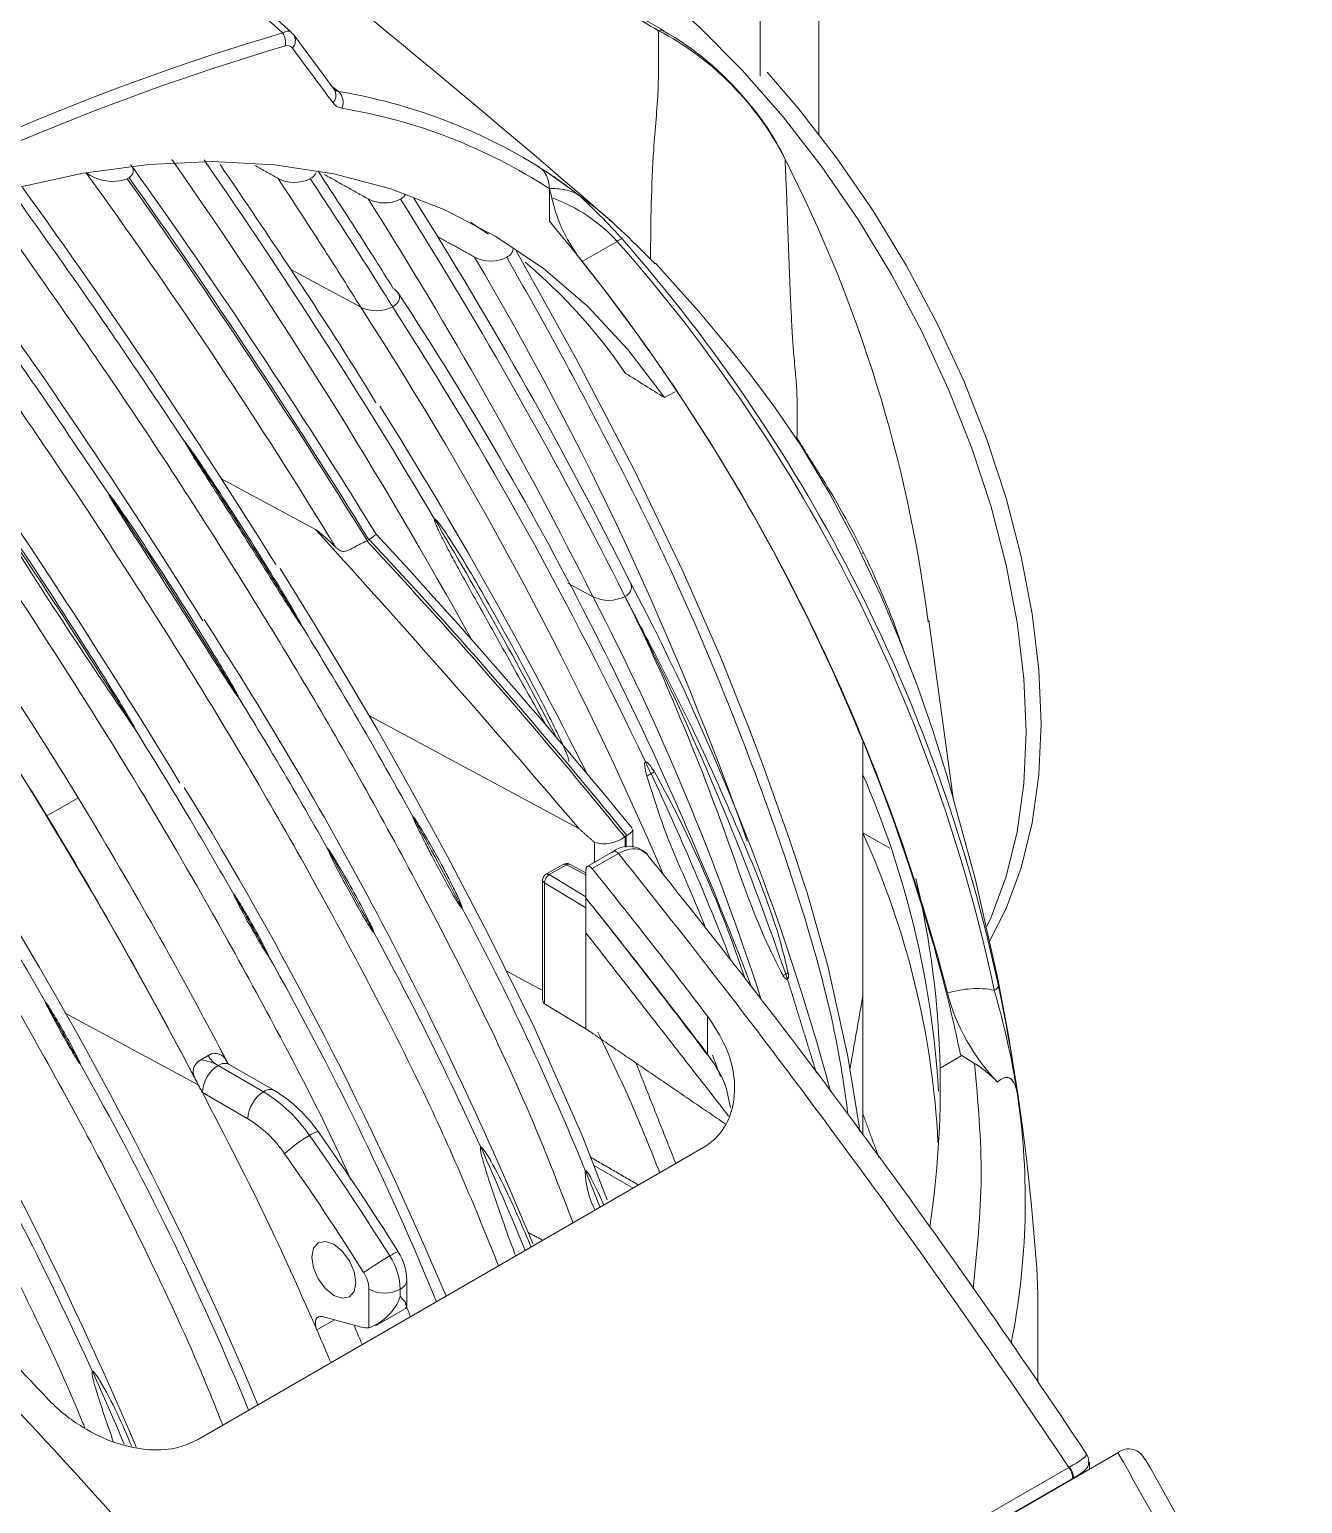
# Model space of a CAD drawing. Extents: x 9.3 to 87, y 1.1 to 68.8.
# Drawn here: x 62.941 to 65.815, y 4.746 to 8.074 of the extents above; entities that cross this region are included whole.
import ezdxf

# ---------------------------------------------------------------- set-up
doc = ezdxf.new("R2010")
doc.units = 0
doc.header["$MEASUREMENT"] = 0
doc.linetypes.add('SLD-Solid', pattern=[0])
doc.layers.add('OBJECT', color=7, linetype='CONTINUOUS')

msp = doc.modelspace()

# ---------------------------------------------------------------- linework, layer by layer
at = {"layer": 'OBJECT', "linetype": 'SLD-Solid', "lineweight": 15}
for p, q in [((64.7229, 7.838), (64.7229, 11.0984)), ((64.5907, 7.9687), (64.5907, 11.022)), ((63.6293, 7.9387), (63.6286, 7.9397)), ((63.1618, 7.7371), (63.1658, 7.7394)), ((64.1148, 7.7162), (64.1148, 7.7154)), ((64.1148, 7.6416), (64.1148, 7.7146)), ((63.9774, 7.6119), (63.9376, 7.6384)), ((64.2681, 7.5957), (64.1892, 7.5502)), ((63.5312, 7.532), (63.6889, 7.4471)), ((63.7732, 7.4794), (63.7722, 7.481)), ((64.3986, 7.256), (64.3747, 7.2429)), ((63.5867, 6.9454), (63.3728, 7.0606)), ((63.707, 6.9221), (63.7034, 6.92)), ((64.8222, 6.8906), (64.8222, 6.8935)), ((64.2131, 6.7934), (64.1563, 6.824)), ((64.1813, 6.2701), (63.7075, 6.5251)), ((64.8222, 6.3927), (64.8222, 6.4648)), ((64.8222, 6.3927), (64.8222, 6.26)), ((62.9803, 6.2985), (63.051, 6.3393)), ((64.3032, 6.2275), (64.3032, 6.2679)), ((64.8222, 6.26), (64.8836, 6.2258)), ((64.8222, 5.6265), (64.8222, 6.26)), ((64.2167, 6.1936), (64.2167, 6.2385)), ((64.2861, 6.2517), (64.2885, 6.2531)), ((64.2861, 6.2517), (64.2861, 6.2282)), ((64.2885, 6.2281), (64.2885, 6.2531)), ((64.2589, 6.218), (64.2004, 6.1842)), ((64.2709, 6.2135), (64.2115, 6.1793)), ((64.146, 6.189), (64.1071, 6.1665)), ((64.1535, 6.1882), (64.1146, 6.1658)), ((64.1146, 6.1658), (64.1975, 6.1159)), ((64.1975, 6.1653), (64.1535, 6.1882)), ((64.1975, 6.17), (64.1604, 6.1893)), ((64.1975, 6.1775), (64.1975, 6.1125)), ((64.0996, 6.1535), (64.0996, 5.8836)), ((64.1975, 6.0912), (64.1038, 6.1475)), ((64.1038, 6.1475), (64.1038, 5.874)), ((64.1975, 6.1125), (64.1975, 6.0994)), ((64.1975, 6.0341), (64.1975, 6.0912)), ((64.0996, 5.9041), (64.0175, 5.9483)), ((64.1038, 5.874), (64.104, 5.8739)), ((64.1975, 5.8176), (64.104, 5.8739)), ((63.322, 5.6914), (63.0203, 5.8538)), ((64.4719, 5.8464), (64.4719, 5.7602)), ((65.0463, 5.7571), (65.043, 5.759)), ((63.328, 5.7478), (63.3445, 5.7573)), ((63.3668, 5.7349), (63.4694, 5.6757)), ((63.4944, 5.6781), (63.3918, 5.7374)), ((64.501, 5.71), (64.4828, 5.7582)), ((64.997, 5.7287), (65.0463, 5.7571)), ((65.0746, 5.7396), (65.0463, 5.7571)), ((63.4341, 5.6144), (63.3315, 5.6737)), ((64.8222, 5.6265), (64.8222, 5.5773)), ((64.4598, 5.5478), (63.32, 4.8898)), ((64.3037, 5.4577), (64.2151, 5.5088)), ((63.7075, 5.1425), (63.7075, 5.2297)), ((63.7782, 5.2297), (63.7782, 5.2132)), ((63.7929, 5.1913), (63.7929, 5.2501)), ((63.6296, 5.1605), (63.59, 5.1376)), ((63.6904, 5.1441), (63.6022, 5.1678)), ((63.7221, 5.147), (63.7928, 5.1878)), ((65.3986, 4.8602), (63.6894, 3.8735)), ((63.7683, 3.9503), (65.2875, 4.8273)), ((65.3341, 4.823), (65.3342, 4.8389)), ((65.2965, 4.8021), (63.7773, 3.9251))]:
    msp.add_line(p, q, dxfattribs=at)
at = {"layer": 'OBJECT', "linetype": 'SLD-Solid', "lineweight": 15, "flags": 128}
for points in [[(64.3727, 8.0718), (63.5154, 8.5666), (63.2675, 8.7102)], [(63.5315, 8.0684), (63.0547, 8.4982), (62.9527, 8.5889)], [(64.3283, 8.1888), (64.3542, 8.1677), (64.4536, 8.0797), (64.5499, 7.9825), (64.6423, 7.8769), (64.7298, 7.7641), (64.8118, 7.645), (64.8873, 7.5207), (64.9557, 7.3925), (65.0163, 7.2616), (65.0686, 7.1291), (65.1121, 6.9964), (65.1464, 6.8646), (65.1711, 6.7351), (65.186, 6.6089), (65.191, 6.4874), (65.186, 6.3717), (65.1711, 6.2628), (65.1464, 6.1617), (65.1121, 6.0695), (65.1027, 6.0491)], [(63.5335, 8.0659), (63.5368, 8.0629), (63.5376, 8.0619)], [(63.6292, 7.9388), (63.6041, 7.9725), (63.5376, 8.0619)], [(64.6062, 7.9776), (64.6762, 7.8965), (64.7638, 7.7837), (64.8457, 7.6646), (64.9212, 7.5403), (64.9896, 7.4121), (65.0503, 7.2812), (65.1026, 7.1487), (65.1461, 7.016), (65.1803, 6.8842), (65.205, 6.7547), (65.2199, 6.6285), (65.2249, 6.507), (65.2199, 6.3913), (65.205, 6.2824), (65.1803, 6.1813), (65.1461, 6.0891), (65.109, 6.0171)], [(63.6292, 7.9388), (63.6308, 7.9362), (63.6311, 7.9355)], [(64.3747, 7.2429), (64.2921, 7.3518), (64.2008, 7.4491), (64.1012, 7.5343), (63.9936, 7.6071), (63.8787, 7.6672), (63.7568, 7.7143), (63.6284, 7.7482), (63.4942, 7.7687), (63.3548, 7.7759), (63.2106, 7.7695), (63.0624, 7.7498), (62.9108, 7.7167), (62.7564, 7.6703), (62.5999, 7.611), (62.442, 7.539), (62.2834, 7.4545)], [(64.8153, 5.5867), (64.8141, 5.598), (64.7886, 5.7554), (64.7432, 5.9601), (64.6965, 6.1249), (64.6552, 6.2497), (64.6249, 6.3357), (64.5988, 6.4074), (64.5663, 6.4934), (64.5008, 6.6573), (64.4172, 6.8497), (64.3059, 7.0801), (64.1749, 7.3317), (64.0389, 7.5758)], [(65.218, 5.2203), (65.2153, 5.2768), (65.2037, 5.418), (65.1921, 5.5246), (65.1824, 5.6013), (65.1725, 5.6709), (65.1512, 5.8027), (65.1272, 5.9306), (65.0768, 6.1542), (65.0129, 6.3876), (64.9802, 6.4914), (64.9456, 6.5914), (64.9078, 6.6901), (64.8637, 6.7943), (64.8067, 6.9154), (64.7482, 7.0256), (64.6817, 7.136), (64.6247, 7.2196), (64.5986, 7.2554), (64.5672, 7.2969), (64.523, 7.3527), (64.4514, 7.4382), (64.3541, 7.5462)], [(64.2453, 5.4315), (64.1886, 5.5769), (64.0802, 5.8214), (63.9771, 6.0301), (63.884, 6.2083), (63.8008, 6.3612), (63.7266, 6.4925), (63.6609, 6.6049), (63.5825, 6.7351), (63.507, 6.8574)], [(65.0263, 6.3386), (65.018, 6.3994), (64.9719, 6.7396)], [(64.2709, 6.2135), (64.2683, 6.2159), (64.2657, 6.2176), (64.2631, 6.2185), (64.2607, 6.2186), (64.2589, 6.218)], [(64.1535, 6.1882), (64.1514, 6.1892), (64.1494, 6.1896), (64.1476, 6.1896), (64.146, 6.189), (64.146, 6.189)], [(63.3921, 5.7374), (63.3905, 5.7382), (63.3882, 5.7399), (63.3884, 5.7397)], [(63.6282, 5.2158), (63.6473, 5.2092), (63.6635, 5.2123), (63.6743, 5.2248), (63.6781, 5.2446), (63.6743, 5.2688), (63.6635, 5.2937), (63.6473, 5.3156), (63.6282, 5.331), (63.6091, 5.3376), (63.593, 5.3344), (63.5821, 5.322), (63.5783, 5.3022), (63.5821, 5.2779), (63.593, 5.253), (63.6091, 5.2312), (63.6282, 5.2158)], [(63.59, 5.1376), (63.5877, 5.1441), (63.5866, 5.1504), (63.5866, 5.1561), (63.5878, 5.1611), (63.5901, 5.1649), (63.5934, 5.1673), (63.5975, 5.1683), (63.6022, 5.1678)], [(65.3326, 4.8384), (65.3315, 4.8501), (65.3265, 4.8585)]]:
    msp.add_lwpolyline(points, dxfattribs=at)
at = {"layer": 'OBJECT', "linetype": 'SLD-Solid', "lineweight": 15}
for centre, radius, start, end in [((48.6924, -10.291), 23.7435, 49.04126, 56.43984), ((65.101, 2.6907), 5.6055, 106.4636, 120.3015), ((63.4783, 8.044), 0.0408, 350.2814, 33.3121), ((63.516, 8.0487), 0.0253, 317.7698, 31.3723), ((64.0475, 7.4773), 0.6722, 26.8962, 62.23), ((64.0479, 7.4951), 0.661, 39.4701, 60.6836), ((65.1015, 2.6807), 5.5854, 106.4636, 120.301), ((63.5229, 8.0232), 0.0146, 35.8429, 107.3894), ((63.6068, 7.926), 0.0261, 318.3362, 21.4477), ((63.4345, 6.7072), 1.244, 57.8504, 80.5541), ((63.6169, 7.9103), 0.0324, 334.4972, 47.8335), ((63.4454, 6.6836), 1.2293, 57.0101, 80.6014), ((64.1446, 7.5442), 0.5556, 25.3359, 41.9041), ((63.1572, 7.7553), 0.0181, 298.5947, 48.3059), ((51.5741, -0.5252), 14.2567, 31.54975, 35.53592), ((53.416, 0.8816), 12.0227, 28.91301, 35.01609), ((52.2033, 0.0641), 13.5444, 30.64791, 34.72678), ((63.259, 6.4956), 1.517, 52.5735, 56.491), ((64.0691, 7.729), 0.0417, 30.9934, 49.0337), ((61.8191, 6.3353), 3.1761, 7.2596, 27.0822), ((63.1284, 7.8314), 0.1001, 232.8843, 289.4893), ((52.7142, 0.2385), 12.7925, 31.53193, 35.96611), ((50.6273, -1.1605), 15.3714, 31.71446, 35.369), ((50.5528, -1.1996), 15.4595, 31.69219, 35.32577), ((63.5392, 7.808), 0.0792, 242.1852, 296.7531), ((63.5662, 7.7593), 0.0236, 291.9647, 339.4831), ((50.3359, -1.3582), 15.5198, 32.00154, 35.78704), ((63.7426, 7.7616), 0.0791, 242.1904, 297.1473), ((54.9377, 2.1457), 10.3747, 26.61443, 32.31412), ((55.0099, 2.1465), 10.3747, 26.61441, 32.30661), ((55.2397, 2.2922), 10.129, 26.57889, 32.22216), ((64.4674, 7.7718), 0.3557, 192.6491, 218.5434), ((63.9963, 7.3472), 0.3683, 42.4504, 70.3226), ((64.1371, 7.6329), 0.0804, 56.9565, 80.8747), ((51.2297, -0.8031), 14.2605, 31.9312, 36.36572), ((60.6958, 4.7804), 4.4583, 15.1726, 39.9249), ((64.2834, 7.5785), 0.0231, 100.8744, 131.7628), ((61.4727, 5.1288), 3.7283, 12.0128, 41.4297), ((61.474, 5.1311), 3.7376, 12.1067, 41.3661), ((49.799, -1.8024), 15.7667, 31.23124, 36.40903), ((63.9825, 7.629), 0.078, 241.993, 297.4346), ((57.4712, 3.735), 7.5202, 19.46864, 30.57406), ((64.009, 7.5816), 0.0238, 293.5395, 355.0022), ((63.2526, 6.5907), 1.2529, 34.3464, 49.8907), ((60.6909, 4.772), 4.4672, 14.6081, 38.4551), ((57.0398, 3.0653), 8.0513, 20.7053, 33.24843), ((63.7243, 7.5205), 0.0815, 244.2602, 296.7906), ((56.4574, 2.7673), 8.6137, 23.23636, 32.90842), ((56.1648, 2.5576), 9.0342, 25.31371, 32.77002), ((14.8547, -72.0871), 93.5173, 58.026421, 58.089729), ((55.2076, 1.876), 10.0631, 26.68222, 32.10264), ((51.9393, -0.3676), 13.612, 31.41986, 33.47897), ((63.1752, 6.0868), 1.8352, 18.7069, 32.1117), ((51.2502, -0.8779), 14.26, 31.47212, 33.65595), ((72.4471, 12.8964), 11.2639, 211.676, 214.63167), ((50.7182, -1.257), 14.6753, 31.88664, 34.15486), ((55.2922, 1.8748), 9.964, 27.48737, 30.74416), ((43.4857, -11.3514), 27.1813, 40.41306, 42.3099), ((53.0113, -2.9733), 14.592, 39.31065, 42.76613), ((54.4816, -1.7055), 12.6258, 39.06344, 43.08765), ((54.3579, -1.7954), 12.7841, 39.02311, 42.99656), ((50.4417, -1.4287), 14.8101, 31.63538, 34.14483), ((53.1753, 0.3628), 11.4609, 27.93331, 34.45832), ((50.371, -1.4696), 14.8101, 31.63538, 34.14483), ((64.2773, 6.8154), 0.0227, 290.6036, 21.638), ((59.4096, 4.2399), 5.5297, 15.0459, 27.865), ((64.2485, 6.8655), 0.0803, 243.854, 297.3006), ((58.9868, 4.0774), 5.89, 17.8492, 27.46048), ((58.601, 3.8703), 6.3922, 18.90213, 27.21823), ((55.9573, 1.9543), 8.795, 22.59261, 32.97811), ((55.9396, 2.4294), 9.2926, 25.25173, 25.43473), ((64.1979, 6.6479), 0.2934, 297.7867, 299.9165), ((64.2571, 6.5454), 0.175, 299.8576, 302.7576), ((58.6822, 3.721), 6.2612, 21.11059, 25.26861), ((61.9809, 5.0812), 2.7122, 18.243, 29.0509), ((62.8912, 5.5523), 2.1059, 3.3919, 23.521), ((56.0845, 1.9297), 8.4604, 22.84165, 31.60077), ((54.7281, 1.265), 9.1918, 23.11303, 33.5345), ((53.6937, 0.6743), 10.9386, 27.77915, 31.19125), ((53.623, 0.6334), 10.9386, 27.77915, 31.19125), ((55.0571, 1.4758), 9.9901, 27.51272, 28.85486), ((63.0817, 5.4665), 1.9128, 2.8409, 24.5083), ((54.4035, 1.0312), 10.5738, 28.25594, 29.4236), ((64.238, 6.3143), 0.0788, 254.2987, 306.5251), ((64.2931, 6.1737), 0.0563, 43.5171, 132.6913), ((48.896, -6.1288), 19.7159, 33.75887, 38.75609), ((50.224, -5.169), 18.1286, 33.58312, 38.87524), ((64.1146, 6.1535), 0.015, 119.9973, 180), ((64.1264, 6.1464), 0.0227, 121.4352, 177.2484), ((64.1102, 6.1596), 0.00754, 54.3823, 114.307), ((64.1535, 6.176), 0.015, 62.5349, 119.9973), ((64.1579, 6.1828), 0.00697, 68.5734, 128.8717), ((55.6617, 1.6893), 8.457, 22.81683, 31.6849), ((64.107, 6.1542), 0.00741, 185.3131, 244.4641), ((62.9556, 5.6848), 2.0419, 1.2303, 13.3817), ((53.8568, 0.6692), 10.9929, 28.90903, 29.74205), ((51.8938, -3.7042), 15.74, 36.9578, 38.58523), ((58.3615, 3.1198), 6.3003, 22.1753, 28.13459), ((57.4155, 2.551), 6.9682, 22.35638, 29.50936), ((64.5889, 6.0447), 0.1196, 296.5093, 299.9143), ((64.6059, 6.0154), 0.0857, 299.8662, 304.1188), ((61.0726, 4.7221), 3.778, 18.6402, 18.823), ((65.4586, 6.0156), 0.46, 194.7191, 223.7893), ((65.1152, 5.9176), 0.0135, 287.7954, 348.977), ((63.3466, 5.3878), 1.8465, 8.754, 16.2562), ((61.7735, 5.1999), 3.4303, 7.8565, 12.032), ((53.4325, 0.4242), 10.9929, 28.90903, 29.74205), ((64.1104, 5.8826), 0.0108, 174.7417, 232.4194), ((63.3596, 5.7323), 0.0297, 14.6068, 105.4921), ((64.4796, 5.7556), 0.00892, 149.2319, 157.1821), ((56.9913, 2.3061), 6.9682, 22.35638, 29.50936), ((63.3141, 5.6406), 0.108, 60.7725, 82.5929), ((63.4082, 5.6702), 0.0768, 122.6053, 177.3948), ((63.3815, 5.7145), 0.0251, 65.6923, 125.6184), ((63.5108, 5.6109), 0.0768, 122.6053, 177.3948), ((63.4841, 5.6552), 0.0252, 65.7058, 125.6169), ((63.2917, 5.3851), 0.3406, 34.2682, 58.5525), ((63.3239, 5.3988), 0.3272, 34.604, 58.6004), ((63.5444, 5.4294), 1.6448, 348.7238, 8.3689), ((63.2919, 5.382), 0.2725, 34.2683, 58.5524), ((63.7281, 5.3087), 0.3097, 120.0028, 132.9408), ((63.5953, 5.5498), 0.0349, 93.2589, 129.1776), ((58.8238, 2.2206), 5.8156, 32.02606, 35.24788), ((58.8782, 2.2524), 5.7738, 32.02434, 35.24971), ((58.8375, 2.2284), 5.7301, 32.02606, 35.24788), ((57.9339, 2.8266), 6.613, 22.12313, 24.32227), ((64.3919, 5.4995), 0.1962, 180.5097, 207.6961), ((58.4803, 3.154), 6.1774, 21.46587, 22.29679), ((64.1484, 4.6217), 0.7885, 119.9877, 125.0544), ((63.7994, 5.2379), 0.0806, 108.9363, 124.054), ((63.6314, 5.2242), 0.1469, 2.1398, 33.192), ((63.6692, 5.2473), 0.1237, 1.2969, 32.674), ((52.8087, -4.498), 13.8379, 37.627, 44.84534), ((63.6341, 5.2269), 0.0735, 2.1399, 33.1918), ((63.7429, 5.2979), 0.0769, 242.6097, 297.3901), ((63.7678, 5.2526), 0.0251, 294.377, 354.2919), ((63.6676, 5.2531), 0.1176, 289.849, 340.1541), ((63.7037, 5.1915), 0.0491, 254.3053, 274.3897), ((52.9216, -4.4272), 13.5391, 37.8644, 44.77177), ((57.0307, 2.3089), 6.6418, 22.77372, 24.31925), ((65.4232, 4.8308), 0.0383, 21.3645, 129.8955), ((48.4969, -4.763), 19.4493, 27.35433, 29.65563), ((65.2513, 4.8002), 0.0453, 2.4374, 36.8508), ((65.2536, 4.8024), 0.0445, 0.7614, 35.8861), ((49.1544, -4.4073), 18.7482, 27.29417, 29.5731)]:
    msp.add_arc(centre, radius, start, end, dxfattribs=at)
for centre, major_axis, ratio, start_param, end_param in [((64.2074, 6.1709), (-0.0067, 0.0134), 0.535125, 5.092683, 7.099419), ((61.4379, 0.624), (-4.4993, 8.9431), 0.535125, 5.048483, 5.092683), ((61.4372, 0.6245), (-4.4574, 8.8599), 0.535125, 5.043467, 5.090566), ((58.9974, 5.8074), (5.9989, -0.188), 0.597073, 6.213466, 6.313678), ((59.4816, -0.5053), (-5.5684, 8.3217), 0.616702, 4.976892, 5.021091)]:
    msp.add_ellipse(centre, major_axis=major_axis, ratio=ratio, start_param=start_param, end_param=end_param, dxfattribs=at)
for points, degree in [([(64.3607, 8.0721), (63.259, 8.7111)], 1), ([(63.5124, 8.0664), (63.3229, 8.2377), (63.1327, 8.4083), (62.9418, 8.578)], 3), ([(63.6263, 7.9086), (63.5958, 7.9497), (63.5653, 7.9907), (63.5348, 8.0318)], 3), ([(63.6248, 7.9447), (63.6387, 7.9344)], 1), ([(63.6462, 7.8963), (63.6381, 7.8977), (63.6313, 7.9019), (63.6263, 7.9086)], 3), ([(63.5022, 7.738), (63.45, 7.7671)], 1), ([(64.0965, 7.7605), (64.1084, 7.7529), (64.1209, 7.7446), (64.1347, 7.7349)], 3), ([(63.5748, 7.7373), (63.5749, 7.7373)], 1), ([(63.5749, 7.7373), (63.5751, 7.7374)], 1), ([(63.7057, 7.6916), (63.6071, 7.7467)], 1), ([(64.1049, 7.7504), (64.1065, 7.7478), (64.1079, 7.745), (64.1091, 7.7422)], 3), ([(64.1148, 7.7154), (64.1148, 7.7152), (64.1148, 7.7149), (64.1148, 7.7146)], 3), ([(64.181, 7.7003), (64.1813, 7.7001), (64.1816, 7.6998), (64.1819, 7.6996)], 3), ([(64.1818, 7.6997), (64.1867, 7.6961), (64.1916, 7.6924), (64.1965, 7.6887)], 3), ([(63.9459, 7.5602), (63.8609, 7.6076)], 1), ([(63.7611, 7.4478), (63.7611, 7.4478)], 1), ([(64.6738, 7.1521), (64.6722, 7.1513), (64.6713, 7.1511), (64.6713, 7.1514)], 3), ([(64.6738, 7.152), (64.7296, 7.0623)], 1), ([(63.7034, 6.92), (63.7023, 6.9194)], 1), ([(63.7081, 6.9228), (63.707, 6.9221)], 1), ([(64.2167, 6.2385), (64.1813, 6.2701)], 1), ([(64.2848, 6.251), (64.2861, 6.2517)], 1), ([(64.2885, 6.2531), (64.2898, 6.2539)], 1), ([(64.1975, 6.0994), (64.1975, 6.0912)], 1), ([(64.1975, 5.8176), (64.1975, 6.0341)], 1), ([(64.1975, 6.0341), (64.5196, 5.6206)], 1), ([(64.7178, 5.7177), (64.6524, 5.9296)], 1), ([(64.9987, 5.9472), (65.0152, 5.8843), (65.03, 5.8215), (65.043, 5.759)], 3), ([(64.8222, 5.8898), (64.7933, 5.7263)], 1), ([(64.1975, 5.8176), (64.214, 5.8062)], 1), ([(64.5118, 5.6031), (64.214, 5.8062)], 1), ([(63.3445, 5.7573), (63.3517, 5.7609)], 1), ([(63.3716, 5.7724), (63.3889, 5.7393)], 1), ([(63.3009, 5.7315), (63.322, 5.6914)], 1), ([(63.3208, 5.743), (63.328, 5.7478)], 1), ([(64.3103, 5.7405), (64.4002, 5.5134)], 1), ([(64.8588, 5.527), (64.8222, 5.6265)], 1), ([(64.2077, 5.5277), (64.3163, 5.4649)], 1), ([(64.0681, 5.3569), (64.1001, 5.3401)], 1), ([(63.7889, 5.1983), (63.8013, 5.1676)], 1), ([(65.2175, 5.2202), (65.2178, 5.0197)], 1), ([(65.2875, 4.8273), (65.2897, 4.8285)], 1), ([(65.2982, 4.803), (65.2965, 4.8021)], 1), ([(65.2982, 4.8022), (65.2982, 4.803)], 1)]:
    msp.add_open_spline(points, degree=degree, dxfattribs=at)
for points, knots in [([(63.5124, 8.0664), (63.515, 8.068), (63.5175, 8.0691), (63.5219, 8.0705), (63.524, 8.0708), (63.5294, 8.0707), (63.532, 8.069), (63.5335, 8.0659)], [0, 0, 0, 0, 0.25, 0.25, 0.5, 0.5, 1, 1, 1, 1]), ([(64.343, 7.5548), (64.3439, 7.6385), (64.3452, 7.7697), (64.3629, 7.9391), (64.3614, 8.0277), (64.3607, 8.0721)], [0, 0, 0, 0, 0.468304, 0.734173, 1, 1, 1, 1]), ([(64.3714, 8.0712), (64.3701, 8.0719), (64.3671, 8.0737), (64.3631, 8.0727), (64.3607, 8.0721)], [0, 0, 0, 0, 0.421544, 1, 1, 1, 1]), ([(63.6295, 7.9389), (63.6302, 7.9382), (63.6327, 7.9357), (63.6362, 7.9349), (63.6387, 7.9344)], [0, 0, 0, 0, 0.274829, 1, 1, 1, 1]), ([(63.3713, 7.7696), (63.4264, 7.6883), (63.546, 7.5118), (63.6628, 7.3316), (63.7228, 7.2319), (63.7231, 7.2314)], [0, 0, 0, 0, 0.458927, 0.997195, 1, 1, 1, 1]), ([(64.647, 7.7813), (64.6471, 7.7793), (64.6472, 7.7747), (64.6475, 7.7671), (64.6479, 7.7581), (64.6484, 7.7477), (64.6489, 7.7359), (64.6495, 7.7227), (64.6501, 7.7097), (64.6508, 7.6926), (64.6517, 7.6664), (64.6531, 7.6257), (64.6548, 7.576), (64.6568, 7.5231), (64.6589, 7.4736), (64.661, 7.4296), (64.6625, 7.3976), (64.664, 7.3737), (64.6655, 7.3546), (64.6674, 7.3316), (64.6697, 7.307), (64.6718, 7.2829), (64.6732, 7.2614), (64.6741, 7.2419), (64.6744, 7.225), (64.6743, 7.2097), (64.6743, 7.1952), (64.6742, 7.1808), (64.674, 7.1664), (64.6739, 7.1568), (64.6738, 7.152)], [0, 0, 0, 0, 0.010055, 0.022297, 0.036727, 0.053344, 0.072148, 0.093139, 0.116317, 0.133602, 0.175891, 0.243162, 0.331396, 0.41605, 0.497146, 0.566728, 0.624255, 0.647909, 0.676949, 0.711384, 0.751221, 0.786743, 0.819856, 0.850562, 0.878864, 0.90314, 0.927392, 0.95162, 0.975822, 1, 1, 1, 1]), ([(63.5022, 7.738), (63.5375, 7.6841), (63.6006, 7.5878), (63.6619, 7.4901), (63.6889, 7.4471)], [0, 0, 0, 0, 0.559723, 1, 1, 1, 1]), ([(63.5749, 7.7373), (63.5749, 7.7373), (63.5749, 7.7373), (63.5749, 7.7373), (63.5749, 7.7373), (63.5749, 7.7373), (63.5749, 7.7373), (63.5749, 7.7373), (63.5749, 7.7373), (63.5749, 7.7373), (63.5749, 7.7373), (63.5748, 7.7373), (63.5748, 7.7373), (63.5748, 7.7373)], [0, 0, 0, 0, 0.151859, 0.268359, 0.372071, 0.424095, 0.462365, 0.486839, 0.511683, 0.534377, 0.574191, 0.680837, 1, 1, 1, 1]), ([(63.5751, 7.7374), (63.6102, 7.6838), (63.6731, 7.5879), (63.7342, 7.4906), (63.7611, 7.4478)], [0, 0, 0, 0, 0.559712, 1, 1, 1, 1]), ([(63.5922, 7.755), (63.622, 7.7096), (63.6795, 7.6217), (63.7354, 7.5326), (63.7624, 7.4896)], [0, 0, 0, 0, 0.517472, 1, 1, 1, 1]), ([(64.1091, 7.7422), (64.1096, 7.7409), (64.1101, 7.7396), (64.1115, 7.7357), (64.1123, 7.733), (64.1129, 7.7304)], [0.4233158, 0.4233158, 0.4233158, 0.4233158, 0.5, 0.5, 0.6620483, 0.6620483, 0.6620483, 0.6620483]), ([(64.1129, 7.7304), (64.1132, 7.729), (64.1135, 7.7276), (64.1143, 7.7228), (64.1147, 7.7194), (64.1148, 7.7162)], [0.6620483, 0.6620483, 0.6620483, 0.6620483, 0.75, 0.75, 0.9646688, 0.9646688, 0.9646688, 0.9646688]), ([(64.1349, 7.7347), (64.1418, 7.7298), (64.149, 7.7246), (64.1641, 7.7133), (64.1721, 7.7073), (64.181, 7.7003)], [0, 0, 0, 0, 0.5, 0.5, 1, 1, 1, 1]), ([(64.1683, 5.3795), (64.1413, 5.4495), (64.0781, 5.6137), (63.9633, 5.8623), (63.8321, 6.117), (63.705, 6.3524), (63.5785, 6.5716), (63.3959, 6.8722), (63.1538, 7.2484), (62.9435, 7.5458), (62.8405, 7.6914)], [0, 0, 0, 0, 0.085756, 0.201042, 0.307479, 0.406374, 0.499877, 0.589962, 0.799279, 1, 1, 1, 1]), ([(63.2929, 7.1412), (63.2198, 7.2503), (63.0914, 7.4422), (62.9579, 7.6291), (62.9004, 7.7097)], [0, 0, 0, 0, 0.568945, 1, 1, 1, 1]), ([(63.7899, 7.702), (63.7883, 7.6996), (63.7856, 7.6955), (63.7806, 7.6924), (63.7786, 7.6912)], [0, 0, 0, 0, 0.607853, 1, 1, 1, 1]), ([(64.1203, 7.6939), (64.1198, 7.6963), (64.1187, 7.701), (64.1169, 7.7082), (64.1155, 7.713), (64.1148, 7.7154)], [0, 0, 0, 0, 0.332207, 0.665337, 1, 1, 1, 1]), ([(64.1148, 7.7154), (64.1208, 7.7153), (64.1267, 7.715), (64.1385, 7.714), (64.1443, 7.7132), (64.1499, 7.7123)], [0, 0, 0, 0, 0.5, 0.5, 1, 1, 1, 1]), ([(64.1818, 7.6997), (64.1838, 7.6978), (64.1878, 7.6941), (64.194, 7.6884), (64.2002, 7.6825), (64.2085, 7.6744), (64.2189, 7.6643), (64.2314, 7.6519), (64.2437, 7.6393), (64.2558, 7.6266), (64.2677, 7.6139), (64.2753, 7.6054), (64.2791, 7.6012)], [0, 0, 0, 0, 0.061983, 0.124771, 0.188422, 0.252992, 0.380317, 0.504454, 0.631337, 0.75564, 0.878224, 1, 1, 1, 1]), ([(64.3536, 7.545), (64.3085, 7.5905), (64.2582, 7.6414), (64.2024, 7.6842), (64.1965, 7.6887)], [0, 0, 0, 0, 0.89377, 1, 1, 1, 1]), ([(63.1199, 7.025), (63.0403, 7.1431), (62.899, 7.3525), (62.7518, 7.556), (62.6877, 7.6447)], [0, 0, 0, 0, 0.564064, 1, 1, 1, 1]), ([(64.0001, 5.2824), (63.9767, 5.3404), (63.9262, 5.4656), (63.8268, 5.6866), (63.7006, 5.9355), (63.558, 6.1979), (63.3827, 6.5014), (63.1641, 6.8511), (62.9027, 7.244), (62.7206, 7.4975), (62.6317, 7.6214)], [0, 0, 0, 0, 0.070053, 0.15123, 0.268681, 0.377343, 0.479616, 0.653665, 0.830795, 1, 1, 1, 1]), ([(64.7892, 5.6226), (64.7836, 5.6638), (64.7663, 5.7913), (64.7118, 6.0107), (64.6263, 6.2703), (64.5342, 6.5163), (64.435, 6.7561), (64.3286, 6.9828), (64.2195, 7.1942), (64.1187, 7.3838), (64.0512, 7.5024), (64.0185, 7.5598)], [0, 0, 0, 0, 0.065433, 0.202757, 0.335144, 0.460474, 0.577098, 0.701451, 0.81053, 0.908195, 1, 1, 1, 1]), ([(62.4101, 7.5202), (62.4748, 7.4312), (62.6123, 7.2422), (62.8125, 6.9511), (63.0116, 6.6481), (63.2047, 6.3391), (63.3719, 6.0499), (63.5186, 5.7797), (63.6115, 5.5998), (63.6577, 5.4965), (63.6661, 5.4777)], [0, 0, 0, 0, 0.138475, 0.294052, 0.442324, 0.591091, 0.747976, 0.857736, 0.974144, 1, 1, 1, 1]), ([(63.7611, 7.4478), (63.7656, 7.4511), (63.775, 7.4579), (63.7777, 7.4704), (63.773, 7.4815), (63.7659, 7.487), (63.7624, 7.4896)], [0, 0, 0, 0, 0.270412, 0.561722, 0.788825, 1, 1, 1, 1]), ([(63.7611, 7.4478), (63.7611, 7.4478), (63.7611, 7.4478), (63.7611, 7.4478), (63.7611, 7.4478)], [0, 0, 0, 0, 0.559844, 1, 1, 1, 1]), ([(63.7611, 7.4478), (63.7611, 7.4478), (63.7611, 7.4477), (63.7612, 7.4476), (63.7612, 7.4476)], [0, 0, 0, 0, 0.559885, 1, 1, 1, 1]), ([(61.9882, 7.272), (62.0529, 7.183), (62.191, 6.993), (62.3925, 6.6998), (62.5935, 6.3935), (62.7887, 6.0806), (62.9573, 5.7871), (63.1069, 5.5128), (63.2323, 5.2589), (63.3233, 5.0601), (63.368, 4.946), (63.3772, 4.9228)], [0, 0, 0, 0, 0.121384, 0.259134, 0.390431, 0.522435, 0.661924, 0.759692, 0.863384, 0.972167, 1, 1, 1, 1]), ([(63.5554, 6.7284), (63.5554, 6.7284), (63.5553, 6.7284), (63.5553, 6.7284), (63.5552, 6.7285), (63.5547, 6.7289), (63.553, 6.7309), (63.5468, 6.7396), (63.5235, 6.7752), (63.4675, 6.8643), (63.3982, 6.9735), (63.3372, 7.0687), (63.309, 7.113), (63.2977, 7.1319), (63.2944, 7.1376), (63.2932, 7.1401), (63.2929, 7.1408), (63.2929, 7.1411), (63.2929, 7.1412), (63.2929, 7.1412), (63.2929, 7.1412), (63.2929, 7.1412), (63.2929, 7.1412)], [0, 0, 0, 0, 0.000076, 0.000176, 0.000361, 0.001009, 0.00413, 0.016532, 0.066082, 0.264225, 0.660486, 0.858604, 0.957666, 0.982432, 0.994818, 0.997915, 0.999468, 0.999733, 0.999823, 0.999913, 0.999966, 1, 1, 1, 1]), ([(63.2929, 7.1412), (63.2929, 7.1412), (63.2929, 7.1412), (63.293, 7.1412), (63.2931, 7.1412), (63.2937, 7.1407), (63.2954, 7.1388), (63.3017, 7.1304), (63.3255, 7.0964), (63.3824, 7.0106), (63.4508, 6.9038), (63.5087, 6.8094), (63.5379, 6.7618), (63.5497, 6.7394), (63.5551, 6.7306), (63.5554, 6.7286), (63.5554, 6.7285), (63.5554, 6.7285), (63.5554, 6.7284), (63.5554, 6.7284), (63.5554, 6.7284)], [0, 0, 0, 0, 0.000074, 0.000169, 0.000348, 0.001121, 0.004172, 0.016323, 0.064876, 0.259041, 0.647344, 0.841485, 0.938556, 0.987097, 0.999253, 0.999633, 0.999824, 0.999893, 0.999963, 1, 1, 1, 1]), ([(61.7648, 7.1015), (61.8278, 7.0141), (61.9635, 6.8258), (62.1624, 6.5337), (62.3622, 6.2259), (62.5568, 5.9101), (62.7177, 5.6257), (62.8523, 5.3741), (62.9604, 5.1565), (63.0318, 5.0016), (63.065, 4.919), (63.0663, 4.9158)], [0, 0, 0, 0, 0.127509, 0.274887, 0.416242, 0.558795, 0.709917, 0.798953, 0.893579, 0.995865, 1, 1, 1, 1]), ([(63.1199, 7.025), (63.12, 7.025), (63.12, 7.0251), (63.1201, 7.025), (63.1202, 7.025), (63.1209, 7.0244), (63.1233, 7.0218), (63.132, 7.0104), (63.1646, 6.9638), (63.2422, 6.8462), (63.3241, 6.7181), (63.3855, 6.616), (63.4036, 6.5855), (63.4103, 6.5724), (63.4123, 6.5686), (63.4125, 6.5672), (63.4125, 6.5671), (63.4125, 6.567), (63.4125, 6.567), (63.4125, 6.567)], [0, 0, 0, 0, 0.000092, 0.000213, 0.000438, 0.001219, 0.004987, 0.019957, 0.079767, 0.318941, 0.797168, 0.916846, 0.976689, 0.991651, 0.999148, 0.999618, 0.999855, 0.999953, 1, 1, 1, 1]), ([(63.4125, 6.567), (63.4125, 6.567), (63.4125, 6.567), (63.4124, 6.567), (63.4124, 6.567), (63.4123, 6.567), (63.4122, 6.5671), (63.4119, 6.5673), (63.4115, 6.5677), (63.4095, 6.5701), (63.4016, 6.5813), (63.3824, 6.6103), (63.3194, 6.7096), (63.238, 6.8381), (63.1606, 6.9572), (63.1291, 7.0076), (63.1217, 7.0205), (63.1201, 7.0238), (63.1199, 7.0247), (63.1199, 7.0249), (63.1199, 7.025), (63.1199, 7.025), (63.1199, 7.025)], [0, 0, 0, 0, 0.000034, 0.000095, 0.000216, 0.000365, 0.000685, 0.001002, 0.001923, 0.003764, 0.01849, 0.077369, 0.195114, 0.665634, 0.916259, 0.978931, 0.994615, 0.998554, 0.999551, 0.999782, 0.999905, 1, 1, 1, 1]), ([(62.8635, 6.9829), (62.8723, 6.9712), (62.9159, 6.9127), (63.0044, 6.7768), (63.0965, 6.6338), (63.158, 6.5336), (63.1732, 6.5069), (63.1774, 6.4993), (63.1787, 6.4962), (63.1789, 6.4957), (63.179, 6.4954), (63.179, 6.4952), (63.179, 6.4952), (63.179, 6.4952), (63.1789, 6.4951), (63.1789, 6.4951)], [0, 0, 0, 0, 0.075373, 0.376432, 0.837708, 0.953137, 0.981996, 0.99643, 0.998235, 0.999138, 0.99959, 0.999817, 0.999931, 0.999976, 1, 1, 1, 1]), ([(64.108, 6.501), (64.0841, 6.5436), (64.0395, 6.6231), (63.9743, 6.7404), (63.9256, 6.8272), (63.8938, 6.8857), (63.8798, 6.9124), (63.8707, 6.9305), (63.8648, 6.9427), (63.861, 6.9509), (63.8587, 6.9566), (63.8572, 6.9604), (63.8563, 6.9631), (63.8558, 6.9649), (63.8555, 6.9662), (63.8554, 6.9672), (63.8555, 6.9679), (63.8556, 6.9683), (63.8558, 6.9684), (63.8558, 6.9685)], [0, 0, 0, 0, 0.275756, 0.514406, 0.755831, 0.835924, 0.889611, 0.925621, 0.949797, 0.966046, 0.976986, 0.984369, 0.989371, 0.992778, 0.995119, 0.997333, 0.998331, 0.999339, 1, 1, 1, 1]), ([(63.8558, 6.9685), (63.8559, 6.9685), (63.8561, 6.9686), (63.8566, 6.9685), (63.8577, 6.968), (63.8613, 6.9646), (63.8734, 6.9492), (63.9166, 6.8837), (63.9865, 6.7632), (64.0565, 6.6354), (64.1027, 6.5463), (64.123, 6.5057), (64.1362, 6.4784), (64.1448, 6.4599), (64.1503, 6.4473), (64.1538, 6.4389), (64.156, 6.4331), (64.1574, 6.4292), (64.1582, 6.4265), (64.1587, 6.4247), (64.1589, 6.4234), (64.1591, 6.4224), (64.1591, 6.4217), (64.1589, 6.4213), (64.1588, 6.421), (64.1587, 6.4209), (64.1587, 6.4209)], [0, 0, 0, 0, 0.000522, 0.001189, 0.002443, 0.006959, 0.024865, 0.096172, 0.38105, 0.68937, 0.791599, 0.860055, 0.905918, 0.936663, 0.957291, 0.971145, 0.980463, 0.986744, 0.99099, 0.993874, 0.995846, 0.99721, 0.99864, 0.999214, 0.999697, 1, 1, 1, 1]), ([(63.5867, 6.9454), (63.5928, 6.9407), (63.6085, 6.9283), (63.6234, 6.9138), (63.6326, 6.9049)], [0, 0, 0, 0, 0.387466, 1, 1, 1, 1]), ([(63.6326, 6.9049), (63.6278, 6.9129), (63.6229, 6.9208), (63.6179, 6.9286), (63.6179, 6.9286)], [0, 0, 0, 0, 0.999918, 1, 1, 1, 1]), ([(63.7081, 6.9228), (63.7103, 6.9244), (63.716, 6.9285), (63.7221, 6.9326), (63.725, 6.9339), (63.7239, 6.9346), (63.7237, 6.9347)], [0, 0, 0, 0, 0.233109, 0.57995, 0.924589, 1, 1, 1, 1]), ([(63.6326, 6.9049), (63.6334, 6.9042), (63.6367, 6.9012), (63.6426, 6.8968), (63.651, 6.8951), (63.6612, 6.8979), (63.6736, 6.9045), (63.6887, 6.913), (63.6977, 6.9173), (63.7023, 6.9194)], [0, 0, 0, 0, 0.040977, 0.172111, 0.285128, 0.396955, 0.598361, 0.799168, 1, 1, 1, 1]), ([(63.7023, 6.9194), (63.7023, 6.9194), (63.7023, 6.9194), (63.7023, 6.9194), (63.7023, 6.9194)], [0, 0, 0, 0, 0.969894, 1, 1, 1, 1]), ([(63.7081, 6.9227), (63.7081, 6.9227), (63.7081, 6.9228), (63.7081, 6.9228), (63.7081, 6.9228)], [0, 0, 0, 0, 0.030106, 1, 1, 1, 1]), ([(64.2854, 6.794), (64.2854, 6.794), (64.2854, 6.7941), (64.2854, 6.7941), (64.2853, 6.7942)], [0, 0, 0, 0, 0.559654, 1, 1, 1, 1]), ([(64.2854, 6.794), (64.2854, 6.794), (64.2854, 6.794), (64.2854, 6.794), (64.2854, 6.794)], [0, 0, 0, 0, 0.559275, 1, 1, 1, 1]), ([(64.6423, 5.9377), (64.6318, 5.9582), (64.5798, 6.0599), (64.5136, 6.2624), (64.4094, 6.5272), (64.331, 6.7039), (64.2869, 6.7911), (64.286, 6.7929), (64.2857, 6.7935), (64.2855, 6.7938), (64.2855, 6.7939), (64.2854, 6.794)], [0, 0, 0, 0, 0.076843, 0.381826, 0.687453, 0.993014, 0.997771, 0.99896, 0.999554, 0.999851, 1, 1, 1, 1]), ([(64.2854, 6.794), (64.2855, 6.7939), (64.2855, 6.7938), (64.2857, 6.7935), (64.286, 6.793), (64.2868, 6.7914), (64.2887, 6.7876), (64.293, 6.7794), (64.3015, 6.7631), (64.3195, 6.7287), (64.3683, 6.635), (64.4506, 6.4728), (64.5491, 6.2501), (64.6231, 6.0719), (64.6488, 5.9658), (64.6539, 5.9444)], [0, 0, 0, 0, 0.000262, 0.000524, 0.001048, 0.002095, 0.006286, 0.014668, 0.031432, 0.064959, 0.138785, 0.369256, 0.649154, 0.929435, 1, 1, 1, 1]), ([(63.8068, 6.2969), (63.7604, 6.3798), (63.6791, 6.5251), (63.5926, 6.6673), (63.5554, 6.7284)], [0, 0, 0, 0, 0.570137, 1, 1, 1, 1]), ([(63.6134, 6.2257), (63.5763, 6.2908), (63.5108, 6.4056), (63.4422, 6.5183), (63.4125, 6.567)], [0, 0, 0, 0, 0.567807, 1, 1, 1, 1]), ([(63.1789, 6.4951), (63.2209, 6.4273), (63.2968, 6.3043), (63.3691, 6.1789), (63.4015, 6.1227)], [0, 0, 0, 0, 0.551649, 1, 1, 1, 1]), ([(64.3347, 6.3883), (64.3338, 6.3918), (64.3324, 6.3975), (64.3309, 6.405), (64.3302, 6.4101), (64.3298, 6.4139), (64.3298, 6.4167), (64.3302, 6.4186), (64.3307, 6.4197), (64.3311, 6.4202), (64.3314, 6.4204), (64.3315, 6.4204)], [0, 0, 0, 0, 0.316367, 0.531029, 0.677711, 0.778958, 0.877453, 0.925785, 0.962942, 0.989163, 1, 1, 1, 1]), ([(64.3315, 6.4204), (64.3318, 6.4205), (64.3325, 6.4207), (64.3342, 6.4201), (64.3392, 6.4162), (64.345, 6.4083), (64.3498, 6.4012), (64.3518, 6.3982)], [0, 0, 0, 0, 0.032723, 0.076604, 0.191828, 0.659606, 1, 1, 1, 1]), ([(64.4677, 6.0439), (64.4608, 6.0619), (64.4353, 6.1277), (64.3823, 6.2389), (64.3505, 6.3386), (64.3347, 6.3883)], [0, 0, 0, 0, 0.158457, 0.580354, 1, 1, 1, 1]), ([(63.9174, 6.0906), (63.9173, 6.0906), (63.9172, 6.0906), (63.917, 6.0906), (63.9164, 6.0909), (63.9145, 6.0929), (63.9082, 6.1018), (63.8856, 6.1396), (63.8607, 6.1864), (63.8369, 6.2326), (63.8263, 6.2536), (63.8193, 6.2677), (63.8148, 6.2772), (63.8118, 6.2836), (63.8099, 6.2879), (63.8086, 6.2908), (63.8078, 6.2928), (63.8073, 6.2941), (63.807, 6.295), (63.8069, 6.2956), (63.8068, 6.2961), (63.8067, 6.2964), (63.8067, 6.2966), (63.8067, 6.2968), (63.8068, 6.2969), (63.8068, 6.2969), (63.8068, 6.2969)], [0, 0, 0, 0, 0.000658, 0.001513, 0.003102, 0.009913, 0.036809, 0.143917, 0.571944, 0.713076, 0.807599, 0.870901, 0.913299, 0.941705, 0.960746, 0.97352, 0.982099, 0.987873, 0.991769, 0.99441, 0.996212, 0.997455, 0.998733, 0.999253, 0.999696, 1, 1, 1, 1]), ([(63.8068, 6.2969), (63.8069, 6.2969), (63.8069, 6.2969), (63.807, 6.2969), (63.8074, 6.2967), (63.8084, 6.2957), (63.812, 6.2909), (63.8249, 6.2706), (63.8453, 6.2355), (63.8686, 6.1935), (63.8861, 6.1602), (63.8975, 6.1378), (63.9049, 6.1226), (63.9096, 6.1123), (63.9127, 6.1053), (63.9147, 6.1006), (63.9159, 6.0974), (63.9167, 6.0952), (63.9171, 6.0937), (63.9174, 6.0927), (63.9175, 6.092), (63.9176, 6.0915), (63.9176, 6.0911), (63.9175, 6.0908), (63.9174, 6.0907), (63.9174, 6.0907), (63.9174, 6.0906)], [0, 0, 0, 0, 0.000356, 0.000824, 0.001692, 0.005417, 0.020123, 0.078685, 0.312698, 0.538974, 0.690535, 0.792087, 0.860163, 0.905823, 0.93647, 0.957062, 0.970917, 0.980259, 0.986579, 0.990876, 0.993818, 0.995856, 0.998017, 0.998883, 0.999604, 1, 1, 1, 1]), ([(64.2898, 6.2539), (64.2923, 6.2556), (64.2986, 6.26), (64.3032, 6.2649), (64.3027, 6.2672), (64.3025, 6.2679)], [0, 0, 0, 0, 0.320519, 0.79966, 1, 1, 1, 1]), ([(62.7547, 6.2502), (62.7966, 6.1824), (62.8726, 6.0593), (62.9449, 5.934), (62.9773, 5.8778)], [0, 0, 0, 0, 0.551649, 1, 1, 1, 1]), ([(63.7174, 6.0369), (63.7173, 6.0369), (63.7173, 6.0369), (63.7171, 6.0369), (63.7167, 6.0371), (63.7156, 6.0383), (63.7116, 6.0436), (63.6975, 6.0662), (63.6653, 6.1238), (63.6345, 6.1795), (63.6155, 6.2197), (63.6139, 6.2235), (63.6134, 6.2251), (63.6133, 6.2255), (63.6134, 6.2256), (63.6134, 6.2257), (63.6134, 6.2257), (63.6134, 6.2257), (63.6134, 6.2257)], [0, 0, 0, 0, 0.000513, 0.001164, 0.002396, 0.006863, 0.024578, 0.095126, 0.377004, 0.940608, 0.975824, 0.993443, 0.997857, 0.998962, 0.999517, 0.999719, 0.99998, 1, 1, 1, 1]), ([(63.6134, 6.2257), (63.6134, 6.2257), (63.6134, 6.2257), (63.6134, 6.2257), (63.6135, 6.2257), (63.6136, 6.2257), (63.6138, 6.2255), (63.6143, 6.2251), (63.6155, 6.2236), (63.6198, 6.2175), (63.6295, 6.2019), (63.6499, 6.1678), (63.6777, 6.1184), (63.7017, 6.0734), (63.7145, 6.0464), (63.7171, 6.0394), (63.7175, 6.0376), (63.7175, 6.0371), (63.7174, 6.037), (63.7174, 6.0369), (63.7174, 6.0369)], [0, 0, 0, 0, 0.000012, 0.000139, 0.000413, 0.0008, 0.002038, 0.004501, 0.009419, 0.029084, 0.107719, 0.26497, 0.579487, 0.894186, 0.972942, 0.992717, 0.997725, 0.998892, 0.999519, 1, 1, 1, 1]), ([(64.3373, 6.2089), (64.3369, 6.2096), (64.3333, 6.2172), (64.3195, 6.2234), (64.2972, 6.2257), (64.2797, 6.2176), (64.2709, 6.2135)], [0, 0, 0, 0, 0.033287, 0.358567, 0.678763, 1, 1, 1, 1]), ([(63.4798, 5.9833), (63.4798, 5.9833), (63.4797, 5.9833), (63.4797, 5.9833), (63.4794, 5.9835), (63.4786, 5.9843), (63.4758, 5.9881), (63.4657, 6.004), (63.4425, 6.0444), (63.4191, 6.0852), (63.4045, 6.1157), (63.4018, 6.1206), (63.4015, 6.1225), (63.4015, 6.1226), (63.4015, 6.1226), (63.4015, 6.1227), (63.4015, 6.1227), (63.4015, 6.1227)], [0, 0, 0, 0, 0.000404, 0.000925, 0.001901, 0.006178, 0.023062, 0.090313, 0.359053, 0.89639, 0.963543, 0.997175, 0.998773, 0.99941, 0.999635, 0.99991, 1, 1, 1, 1]), ([(63.4015, 6.1227), (63.4015, 6.1227), (63.4016, 6.1227), (63.4016, 6.1227), (63.4018, 6.1226), (63.4023, 6.1221), (63.4041, 6.1198), (63.4105, 6.1101), (63.4345, 6.0705), (63.4586, 6.0283), (63.4768, 5.9917), (63.4792, 5.9861), (63.4798, 5.9844), (63.4799, 5.9837), (63.4799, 5.9835), (63.4799, 5.9834), (63.4798, 5.9834), (63.4798, 5.9833), (63.4798, 5.9833)], [0, 0, 0, 0, 0.000253, 0.000582, 0.001195, 0.003824, 0.014206, 0.055547, 0.220735, 0.881572, 0.964154, 0.984801, 0.995139, 0.997727, 0.999028, 0.999567, 0.99982, 1, 1, 1, 1]), ([(63.96, 5.5502), (63.9159, 5.645), (63.8397, 5.809), (63.7537, 5.9693), (63.7174, 6.0369)], [0, 0, 0, 0, 0.578266, 1, 1, 1, 1]), ([(64.6524, 5.9296), (64.6521, 5.9295), (64.6514, 5.9292), (64.65, 5.9295), (64.6471, 5.9313), (64.6445, 5.9344), (64.6427, 5.937), (64.6423, 5.9377)], [0, 0, 0, 0, 0.074155, 0.169588, 0.336533, 0.837584, 1, 1, 1, 1]), ([(64.6539, 5.9444), (64.6541, 5.9428), (64.6545, 5.9395), (64.6546, 5.9355), (64.6542, 5.9325), (64.6536, 5.9308), (64.6529, 5.93), (64.6525, 5.9297), (64.6524, 5.9296)], [0, 0, 0, 0, 0.31039, 0.628906, 0.761241, 0.894706, 0.970331, 1, 1, 1, 1]), ([(65.0137, 5.8987), (65.0315, 5.9037), (65.0494, 5.9069), (65.0849, 5.9092), (65.1023, 5.9082), (65.1193, 5.9047)], [0, 0, 0, 0, 0.5, 0.5, 1, 1, 1, 1]), ([(63.0555, 5.7384), (63.0555, 5.7384), (63.0555, 5.7384), (63.0554, 5.7384), (63.0551, 5.7385), (63.0544, 5.7393), (63.0519, 5.7426), (63.0428, 5.7567), (63.0221, 5.7925), (63.0003, 5.8316), (62.9841, 5.8627), (62.9794, 5.8719), (62.9777, 5.8759), (62.9773, 5.8771), (62.9772, 5.8776), (62.9772, 5.8777), (62.9772, 5.8777), (62.9772, 5.8778), (62.9773, 5.8778), (62.9773, 5.8778)], [0, 0, 0, 0, 0.000427, 0.00097, 0.001998, 0.005783, 0.020783, 0.080529, 0.31925, 0.796519, 0.915813, 0.975468, 0.990387, 0.997864, 0.998651, 0.999444, 0.999765, 0.999918, 1, 1, 1, 1]), ([(62.9773, 5.8778), (62.9773, 5.8778), (62.9773, 5.8778), (62.9774, 5.8778), (62.9775, 5.8777), (62.978, 5.8772), (62.9798, 5.8749), (62.9862, 5.8652), (63.0102, 5.8257), (63.0343, 5.7835), (63.0524, 5.747), (63.0548, 5.7414), (63.0554, 5.7397), (63.0556, 5.7389), (63.0556, 5.7386), (63.0556, 5.7385), (63.0556, 5.7384), (63.0555, 5.7384), (63.0555, 5.7384)], [0, 0, 0, 0, 0.000288, 0.000648, 0.001343, 0.003956, 0.014316, 0.055593, 0.220531, 0.880359, 0.962813, 0.98343, 0.993746, 0.997008, 0.998644, 0.99947, 0.999883, 1, 1, 1, 1]), ([(64.4719, 5.8464), (64.4868, 5.8238), (64.5201, 5.7732), (64.5388, 5.6887), (64.5243, 5.6105), (64.4898, 5.5666), (64.465, 5.551), (64.4598, 5.5478)], [0, 0, 0, 0, 0.214816, 0.479798, 0.727687, 0.943726, 1, 1, 1, 1]), ([(64.3641, 5.4925), (64.3431, 5.5453), (64.3008, 5.652), (64.25, 5.7569), (64.2243, 5.8098)], [0, 0, 0, 0, 0.495097, 1, 1, 1, 1]), ([(64.4719, 5.7602), (64.4865, 5.7387), (64.5128, 5.7001), (64.5202, 5.6583), (64.5234, 5.6398)], [0, 0, 0, 0, 0.557265, 1, 1, 1, 1]), ([(63.322, 5.6914), (63.3194, 5.6965), (63.3153, 5.7044), (63.3107, 5.7151), (63.3104, 5.7242), (63.3132, 5.7342), (63.318, 5.7397), (63.3208, 5.743)], [0, 0, 0, 0, 0.287042, 0.445472, 0.573359, 0.744507, 1, 1, 1, 1]), ([(63.3668, 5.7349), (63.362, 5.738), (63.3519, 5.7446), (63.3471, 5.7529), (63.3445, 5.7573)], [0, 0, 0, 0, 0.47642, 1, 1, 1, 1]), ([(65.0714, 5.2303), (65.0802, 5.3143), (65.098, 5.4837), (65.0824, 5.6538), (65.0746, 5.7396)], [0, 0, 0, 0, 0.495636, 1, 1, 1, 1]), ([(65.0746, 5.7396), (65.0835, 5.7341), (65.0924, 5.7278), (65.1097, 5.7137), (65.1182, 5.706), (65.1265, 5.6973)], [0, 0, 0, 0, 0.5, 0.5, 1, 1, 1, 1]), ([(65.1717, 5.6688), (65.1709, 5.6738), (65.1699, 5.6785), (65.1672, 5.6877), (65.1656, 5.692), (65.1616, 5.6991), (65.1594, 5.7019), (65.1549, 5.7057), (65.1525, 5.7068), (65.1458, 5.7084), (65.1416, 5.7074), (65.1337, 5.7035), (65.13, 5.7006), (65.1265, 5.6973)], [0, 0, 0, 0, 0.125, 0.125, 0.25, 0.25, 0.375, 0.375, 0.5, 0.5, 0.75, 0.75, 1, 1, 1, 1]), ([(63.322, 5.6914), (63.3237, 5.6881), (63.3269, 5.6822), (63.3301, 5.6763), (63.3315, 5.6737)], [0, 0, 0, 0, 0.560019, 1, 1, 1, 1]), ([(63.3315, 5.6737), (63.3829, 5.5745), (63.4748, 5.3976), (63.5548, 5.217), (63.59, 5.1376)], [0, 0, 0, 0, 0.560139, 1, 1, 1, 1]), ([(63.0831, 5.0441), (63.0391, 5.1389), (62.9629, 5.3028), (62.8769, 5.4631), (62.8405, 5.5308)], [0, 0, 0, 0, 0.578266, 1, 1, 1, 1]), ([(64.0389, 5.3048), (64.0381, 5.3069), (64.0271, 5.3343), (64.0113, 5.3799), (63.992, 5.435), (63.9795, 5.4723), (63.9715, 5.4975), (63.9663, 5.5146), (63.9631, 5.5261), (63.9611, 5.5339), (63.96, 5.5393), (63.9594, 5.5429), (63.9591, 5.5454), (63.959, 5.5474), (63.9591, 5.5487), (63.9594, 5.5496), (63.9597, 5.55), (63.9599, 5.5502), (63.96, 5.5502)], [0, 0, 0, 0, 0.026331, 0.345723, 0.5602, 0.704142, 0.800725, 0.865553, 0.90911, 0.938429, 0.958225, 0.971656, 0.980835, 0.987181, 0.993889, 0.996576, 0.998807, 1, 1, 1, 1]), ([(63.96, 5.5502), (63.9601, 5.5503), (63.9604, 5.5504), (63.9611, 5.5503), (63.963, 5.5492), (63.9689, 5.5423), (63.9881, 5.5111), (64.0257, 5.4375), (64.0552, 5.3682), (64.0737, 5.3249)], [0, 0, 0, 0, 0.002002, 0.004637, 0.009529, 0.030664, 0.114089, 0.446394, 1, 1, 1, 1]), ([(64.1958, 5.4978), (64.1959, 5.4978), (64.1961, 5.4979), (64.1967, 5.4978), (64.1983, 5.4969), (64.203, 5.4909), (64.2174, 5.4656), (64.2289, 5.4399), (64.2379, 5.4197)], [0, 0, 0, 0, 0.004782, 0.011031, 0.022639, 0.072647, 0.270076, 1, 1, 1, 1]), ([(63.7894, 5.1858), (63.7911, 5.1877), (63.7951, 5.1921), (63.7881, 5.2022), (63.7808, 5.2104), (63.7783, 5.2131), (63.7782, 5.2132)], [0, 0, 0, 0, 0.330799, 0.796743, 0.995675, 1, 1, 1, 1]), ([(63.59, 5.1376), (63.5988, 5.1172), (63.6094, 5.0926), (63.6196, 5.068), (63.6214, 5.0638)], [0, 0, 0, 0, 0.828922, 1, 1, 1, 1]), ([(63.692, 5.1046), (63.6885, 5.1132), (63.6823, 5.1281), (63.6759, 5.143), (63.6732, 5.1493)], [0, 0, 0, 0, 0.576428, 1, 1, 1, 1]), ([(63.1302, 4.8858), (63.1244, 4.9026), (63.1145, 4.9309), (63.1024, 4.9672), (63.0944, 4.9921), (63.0894, 5.0089), (63.0862, 5.0203), (63.0843, 5.028), (63.0832, 5.0333), (63.0826, 5.0369), (63.0823, 5.0393), (63.0822, 5.0412), (63.0823, 5.0426), (63.0826, 5.0435), (63.0829, 5.0439), (63.0831, 5.044), (63.0831, 5.0441)], [0, 0, 0, 0, 0.322141, 0.54398, 0.692832, 0.792745, 0.859879, 0.905073, 0.935592, 0.9563, 0.970458, 0.980254, 0.990631, 0.994789, 0.998235, 1, 1, 1, 1]), ([(63.0831, 5.0441), (63.0833, 5.0441), (63.0836, 5.0443), (63.0844, 5.0441), (63.0863, 5.0429), (63.0921, 5.0361), (63.1109, 5.0055), (63.1394, 4.9506), (63.1611, 4.9002), (63.1718, 4.8752)], [0, 0, 0, 0, 0.002991, 0.006753, 0.013983, 0.041173, 0.148942, 0.578356, 1, 1, 1, 1]), ([(63.32, 4.8898), (63.3064, 4.8834), (63.2743, 4.8684), (63.2112, 4.8641), (63.1356, 4.8794), (63.0563, 4.9171), (63.0054, 4.9576), (62.9815, 4.9826), (62.9794, 4.9848)], [0, 0, 0, 0, 0.135782, 0.321053, 0.516587, 0.733615, 0.97665, 1, 1, 1, 1]), ([(62.54, 4.8472), (62.5869, 4.7592), (62.6807, 4.5829), (62.7945, 4.3116), (62.884, 4.0414), (62.9365, 3.8463), (62.952, 3.745), (62.9543, 3.7301)], [0, 0, 0, 0, 0.240293, 0.481356, 0.721647, 0.959227, 1, 1, 1, 1]), ([(65.2897, 4.8285), (65.298, 4.8332), (65.3147, 4.8426), (65.3276, 4.8533), (65.3271, 4.857), (65.3268, 4.8589)], [0, 0, 0, 0, 0.337061, 0.673715, 1, 1, 1, 1]), ([(65.3317, 4.8384), (65.332, 4.8365), (65.333, 4.8307), (65.3225, 4.8182), (65.3063, 4.8081), (65.2982, 4.803)], [0, 0, 0, 0, 0.185359, 0.592435, 1, 1, 1, 1])]:
    msp.add_open_spline(points, degree=3, knots=knots, dxfattribs=at)

doc.saveas('drawing.dxf')
